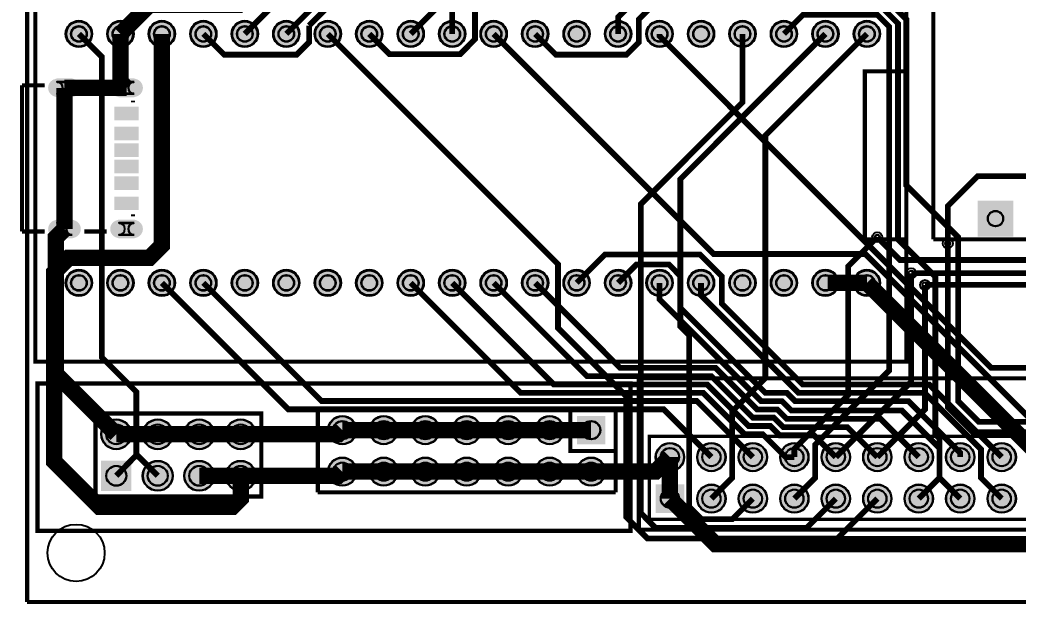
# Model space of a CAD drawing. Header units: millimetres. Extents: x 0 to 103, y -65 to 4.
# Drawn here: x -0.4 to 60.7, y -65.1 to -29.4 of the extents above; entities that cross this region are included whole.
import ezdxf

# ---------------------------------------------------------------- set-up
doc = ezdxf.new("R2010")
doc.units = ezdxf.units.MM
for name, color, linetype, true_color in [('BoardOutLine', 7, 'Continuous', 0xff00ff), ('BottomLayer', 7, 'Continuous', 0x0000ff), ('BottomSolderMaskLayer', 7, 'Continuous', 0xaa00ff), ('Document', 7, 'Continuous', 0xffffff), ('Hole', 7, 'Continuous', 0x222222), ('Multi-Layer', 7, 'Continuous', 0xc0c0c0), ('TopLayer', 7, 'Continuous', 0xff0000), ('TopPasteMaskLayer', 7, 'Continuous', 0x808080), ('TopSilkLayer', 7, 'Continuous', 0xffcc00), ('TopSolderMaskLayer', 7, 'Continuous', 0x800080)]:
    doc.layers.add(name, color=color, linetype=linetype, true_color=true_color)

msp = doc.modelspace()

# ---------------------------------------------------------------- hatches: boundary and pattern name
at = {"layer": 'BottomLayer'}
msp.add_hatch(color=256, dxfattribs=at).paths.add_polyline_path([(7.176, -56.451), (7.012, -56.311), (6.397, -56.311), (6.677, -56.031), (6.677, -56.022), (7.012, -56.311), (7.035, -56.311), (7.176, -56.451)])
at = {"layer": 'BottomSolderMaskLayer'}
for points in [[(2.362, -30.226, 1), (3.988, -30.226, 1)], [(4.902, -30.226, 1), (6.528, -30.226, 1)], [(7.442, -30.226, 1), (9.068, -30.226, 1)], [(9.982, -30.226, 1), (11.608, -30.226, 1)], [(12.522, -30.226, 1), (14.148, -30.226, 1)], [(15.062, -30.226, 1), (16.688, -30.226, 1)], [(17.602, -30.226, 1), (19.228, -30.226, 1)], [(20.142, -30.226, 1), (21.768, -30.226, 1)], [(22.682, -30.226, 1), (24.308, -30.226, 1)], [(25.222, -30.226, 1), (26.848, -30.226, 1)], [(27.762, -30.226, 1), (29.388, -30.226, 1)], [(30.302, -30.226, 1), (31.928, -30.226, 1)], [(32.842, -30.226, 1), (34.468, -30.226, 1)], [(35.382, -30.226, 1), (37.008, -30.226, 1)], [(37.922, -30.226, 1), (39.548, -30.226, 1)], [(40.462, -30.226, 1), (42.088, -30.226, 1)], [(43.002, -30.226, 1), (44.628, -30.226, 1)], [(45.542, -30.226, 1), (47.168, -30.226, 1)], [(48.082, -30.226, 1), (49.708, -30.226, 1)], [(50.622, -30.226, 1), (52.248, -30.226, 1)], [(2.761, -32.952, -0.785398), (2.761, -34.102), (1.819, -34.102, -0.785398), (1.819, -32.952)], [(6.561, -32.952, -0.785398), (6.561, -34.102), (5.619, -34.102, -0.785398), (5.619, -32.952)], [(58.208, -40.428), (60.41, -40.428), (60.41, -42.63), (58.208, -42.63)], [(2.761, -41.592, -0.785398), (2.761, -42.742), (1.819, -42.742, -0.785398), (1.819, -41.592)], [(6.561, -41.592, -0.785398), (6.561, -42.742), (5.619, -42.742, -0.785398), (5.619, -41.592)], [(2.362, -45.466, 1), (3.988, -45.466, 1)], [(4.902, -45.466, 1), (6.528, -45.466, 1)], [(7.442, -45.466, 1), (9.068, -45.466, 1)], [(9.982, -45.466, 1), (11.608, -45.466, 1)], [(12.522, -45.466, 1), (14.148, -45.466, 1)], [(15.062, -45.466, 1), (16.688, -45.466, 1)], [(17.602, -45.466, 1), (19.228, -45.466, 1)], [(20.142, -45.466, 1), (21.768, -45.466, 1)], [(22.682, -45.466, 1), (24.308, -45.466, 1)], [(25.222, -45.466, 1), (26.848, -45.466, 1)], [(27.762, -45.466, 1), (29.388, -45.466, 1)], [(30.302, -45.466, 1), (31.928, -45.466, 1)], [(32.842, -45.466, 1), (34.468, -45.466, 1)], [(35.382, -45.466, 1), (37.008, -45.466, 1)], [(37.922, -45.466, 1), (39.548, -45.466, 1)], [(40.462, -45.466, 1), (42.088, -45.466, 1)], [(43.002, -45.466, 1), (44.628, -45.466, 1)], [(45.542, -45.466, 1), (47.168, -45.466, 1)], [(48.082, -45.466, 1), (49.708, -45.466, 1)], [(50.622, -45.466, 1), (52.248, -45.466, 1)], [(18.429, -54.483, 1), (20.179, -54.483, 1)], [(20.969, -54.483, 1), (22.719, -54.483, 1)], [(23.509, -54.483, 1), (25.259, -54.483, 1)], [(26.049, -54.483, 1), (27.799, -54.483, 1)], [(28.589, -54.483, 1), (30.339, -54.483, 1)], [(31.129, -54.483, 1), (32.879, -54.483, 1)], [(35.419, -55.358), (33.669, -55.358), (33.669, -53.608), (35.419, -53.608)], [(4.536, -54.737, 1), (6.386, -54.737, 1)], [(7.076, -54.737, 1), (8.926, -54.737, 1)], [(9.616, -54.737, 1), (11.466, -54.737, 1)], [(12.156, -54.737, 1), (14.006, -54.737, 1)], [(38.495, -56.134, 1), (40.245, -56.134, 1)], [(41.035, -56.134, 1), (42.785, -56.134, 1)], [(43.575, -56.134, 1), (45.325, -56.134, 1)], [(46.115, -56.134, 1), (47.865, -56.134, 1)], [(48.655, -56.134, 1), (50.405, -56.134, 1)], [(51.195, -56.134, 1), (52.945, -56.134, 1)], [(53.735, -56.134, 1), (55.485, -56.134, 1)], [(56.275, -56.134, 1), (58.025, -56.134, 1)], [(58.815, -56.134, 1), (60.565, -56.134, 1)], [(18.429, -57.023, 1), (20.179, -57.023, 1)], [(20.969, -57.023, 1), (22.719, -57.023, 1)], [(23.509, -57.023, 1), (25.259, -57.023, 1)], [(26.049, -57.023, 1), (27.799, -57.023, 1)], [(28.589, -57.023, 1), (30.339, -57.023, 1)], [(31.129, -57.023, 1), (32.879, -57.023, 1)], [(33.669, -57.023, 1), (35.419, -57.023, 1)], [(4.536, -56.352), (6.386, -56.352), (6.386, -58.202), (4.536, -58.202)], [(7.076, -57.277, 1), (8.926, -57.277, 1)], [(9.616, -57.277, 1), (11.466, -57.277, 1)], [(12.156, -57.277, 1), (14.006, -57.277, 1)], [(38.495, -57.799), (40.245, -57.799), (40.245, -59.549), (38.495, -59.549)], [(41.035, -58.674, 1), (42.785, -58.674, 1)], [(43.575, -58.674, 1), (45.325, -58.674, 1)], [(46.115, -58.674, 1), (47.865, -58.674, 1)], [(48.655, -58.674, 1), (50.405, -58.674, 1)], [(51.195, -58.674, 1), (52.945, -58.674, 1)], [(53.735, -58.674, 1), (55.485, -58.674, 1)], [(56.275, -58.674, 1), (58.025, -58.674, 1)], [(58.815, -58.674, 1), (60.565, -58.674, 1)]]:
    msp.add_hatch(color=256, dxfattribs=at).paths.add_polyline_path(points)
at = {"layer": 'Document'}
msp.add_hatch(color=256, dxfattribs=at).paths.add_polyline_path([(-0.409, -33.347), (1.051, -33.347), (1.091, -33.347), (1.091, -33.347), (1.091, -33.447), (-0.309, -33.447), (-0.309, -42.247), (1.091, -42.247), (1.091, -42.347), (-0.409, -42.347), (-0.409, -33.347)])
at = {"layer": 'Multi-Layer'}
for points in [[(2.413, -30.226, 1), (3.937, -30.226, 1)], [(4.953, -30.226, 1), (6.477, -30.226, 1)], [(7.493, -30.226, 1), (9.017, -30.226, 1)], [(10.033, -30.226, 1), (11.557, -30.226, 1)], [(12.573, -30.226, 1), (14.097, -30.226, 1)], [(15.113, -30.226, 1), (16.637, -30.226, 1)], [(17.653, -30.226, 1), (19.177, -30.226, 1)], [(20.193, -30.226, 1), (21.717, -30.226, 1)], [(22.733, -30.226, 1), (24.257, -30.226, 1)], [(25.273, -30.226, 1), (26.797, -30.226, 1)], [(27.813, -30.226, 1), (29.337, -30.226, 1)], [(30.353, -30.226, 1), (31.877, -30.226, 1)], [(32.893, -30.226, 1), (34.417, -30.226, 1)], [(35.433, -30.226, 1), (36.957, -30.226, 1)], [(37.973, -30.226, 1), (39.497, -30.226, 1)], [(40.513, -30.226, 1), (42.037, -30.226, 1)], [(43.053, -30.226, 1), (44.577, -30.226, 1)], [(45.593, -30.226, 1), (47.117, -30.226, 1)], [(48.133, -30.226, 1), (49.657, -30.226, 1)], [(50.673, -30.226, 1), (52.197, -30.226, 1)], [(2.74, -32.977, -0.785398), (2.74, -34.077), (1.84, -34.077, -0.785398), (1.84, -32.977)], [(6.54, -32.977, -0.785398), (6.54, -34.077), (5.64, -34.077, -0.785398), (5.64, -32.977)], [(58.259, -40.479), (60.359, -40.479), (60.359, -42.579), (58.259, -42.579)], [(2.74, -41.617, -0.785398), (2.74, -42.717), (1.84, -42.717, -0.785398), (1.84, -41.617)], [(6.54, -41.617, -0.785398), (6.54, -42.717), (5.64, -42.717, -0.785398), (5.64, -41.617)], [(2.413, -45.466, 1), (3.937, -45.466, 1)], [(4.953, -45.466, 1), (6.477, -45.466, 1)], [(7.493, -45.466, 1), (9.017, -45.466, 1)], [(10.033, -45.466, 1), (11.557, -45.466, 1)], [(12.573, -45.466, 1), (14.097, -45.466, 1)], [(15.113, -45.466, 1), (16.637, -45.466, 1)], [(17.653, -45.466, 1), (19.177, -45.466, 1)], [(20.193, -45.466, 1), (21.717, -45.466, 1)], [(22.733, -45.466, 1), (24.257, -45.466, 1)], [(25.273, -45.466, 1), (26.797, -45.466, 1)], [(27.813, -45.466, 1), (29.337, -45.466, 1)], [(30.353, -45.466, 1), (31.877, -45.466, 1)], [(32.893, -45.466, 1), (34.417, -45.466, 1)], [(35.433, -45.466, 1), (36.957, -45.466, 1)], [(37.973, -45.466, 1), (39.497, -45.466, 1)], [(40.513, -45.466, 1), (42.037, -45.466, 1)], [(43.053, -45.466, 1), (44.577, -45.466, 1)], [(45.593, -45.466, 1), (47.117, -45.466, 1)], [(48.133, -45.466, 1), (49.657, -45.466, 1)], [(50.673, -45.466, 1), (52.197, -45.466, 1)], [(18.454, -54.483, 1), (20.154, -54.483, 1)], [(20.994, -54.483, 1), (22.694, -54.483, 1)], [(23.534, -54.483, 1), (25.234, -54.483, 1)], [(26.074, -54.483, 1), (27.774, -54.483, 1)], [(28.614, -54.483, 1), (30.314, -54.483, 1)], [(31.154, -54.483, 1), (32.854, -54.483, 1)], [(35.394, -55.333), (33.694, -55.333), (33.694, -53.633), (35.394, -53.633)], [(4.561, -54.737, 1), (6.361, -54.737, 1)], [(7.101, -54.737, 1), (8.901, -54.737, 1)], [(9.641, -54.737, 1), (11.441, -54.737, 1)], [(12.181, -54.737, 1), (13.981, -54.737, 1)], [(38.52, -56.134, 1), (40.22, -56.134, 1)], [(41.06, -56.134, 1), (42.76, -56.134, 1)], [(43.6, -56.134, 1), (45.3, -56.134, 1)], [(46.14, -56.134, 1), (47.84, -56.134, 1)], [(48.68, -56.134, 1), (50.38, -56.134, 1)], [(51.22, -56.134, 1), (52.92, -56.134, 1)], [(53.76, -56.134, 1), (55.46, -56.134, 1)], [(56.3, -56.134, 1), (58, -56.134, 1)], [(58.84, -56.134, 1), (60.54, -56.134, 1)], [(18.454, -57.023, 1), (20.154, -57.023, 1)], [(20.994, -57.023, 1), (22.694, -57.023, 1)], [(23.534, -57.023, 1), (25.234, -57.023, 1)], [(26.074, -57.023, 1), (27.774, -57.023, 1)], [(28.614, -57.023, 1), (30.314, -57.023, 1)], [(31.154, -57.023, 1), (32.854, -57.023, 1)], [(33.694, -57.023, 1), (35.394, -57.023, 1)], [(4.561, -56.377), (6.361, -56.377), (6.361, -58.177), (4.561, -58.177)], [(7.101, -57.277, 1), (8.901, -57.277, 1)], [(9.641, -57.277, 1), (11.441, -57.277, 1)], [(12.181, -57.277, 1), (13.981, -57.277, 1)], [(38.52, -57.824), (40.22, -57.824), (40.22, -59.524), (38.52, -59.524)], [(41.06, -58.674, 1), (42.76, -58.674, 1)], [(43.6, -58.674, 1), (45.3, -58.674, 1)], [(46.14, -58.674, 1), (47.84, -58.674, 1)], [(48.68, -58.674, 1), (50.38, -58.674, 1)], [(51.22, -58.674, 1), (52.92, -58.674, 1)], [(53.76, -58.674, 1), (55.46, -58.674, 1)], [(56.3, -58.674, 1), (58, -58.674, 1)], [(58.84, -58.674, 1), (60.54, -58.674, 1)]]:
    msp.add_hatch(color=256, dxfattribs=at).paths.add_polyline_path(points)
at = {"layer": 'TopLayer'}
for points in [[(6.79, -34.697), (6.79, -35.497), (5.39, -35.497), (5.39, -34.697)], [(6.792, -35.927), (6.792, -36.727), (5.392, -36.727), (5.392, -35.927)], [(6.788, -36.947), (6.788, -37.747), (5.388, -37.747), (5.388, -36.947)], [(6.788, -37.947), (6.788, -38.747), (5.388, -38.747), (5.388, -37.947)], [(6.789, -38.967), (6.789, -39.767), (5.389, -39.767), (5.389, -38.967)], [(6.79, -40.197), (6.79, -40.997), (5.39, -40.997), (5.39, -40.197)]]:
    msp.add_hatch(color=256, dxfattribs=at).paths.add_polyline_path(points)
at = {"layer": 'TopPasteMaskLayer'}
for points in [[(2.74, -32.977), (2.774, -32.978), (2.808, -32.981), (2.841, -32.986), (2.874, -32.994), (2.907, -33.003), (2.939, -33.014), (2.97, -33.027), (3, -33.042), (3.03, -33.059), (3.058, -33.078), (3.085, -33.098), (3.111, -33.121), (3.135, -33.144), (3.158, -33.169), (3.179, -33.196), (3.199, -33.223), (3.216, -33.252), (3.232, -33.282), (3.247, -33.313), (3.259, -33.344), (3.269, -33.376), (3.277, -33.409), (3.284, -33.443), (3.288, -33.476), (3.29, -33.51), (3.29, -33.544), (3.288, -33.578), (3.284, -33.611), (3.277, -33.645), (3.269, -33.678), (3.259, -33.71), (3.247, -33.741), (3.232, -33.772), (3.216, -33.802), (3.199, -33.831), (3.179, -33.858), (3.158, -33.885), (3.135, -33.91), (3.111, -33.933), (3.085, -33.955), (3.058, -33.976), (3.03, -33.995), (3, -34.012), (2.97, -34.027), (2.939, -34.04), (2.907, -34.051), (2.874, -34.06), (2.841, -34.068), (2.808, -34.073), (2.774, -34.076), (2.74, -34.077), (1.84, -34.077), (1.806, -34.076), (1.772, -34.073), (1.739, -34.068), (1.706, -34.06), (1.673, -34.051), (1.641, -34.04), (1.61, -34.027), (1.58, -34.012), (1.551, -33.995), (1.522, -33.976), (1.495, -33.955), (1.47, -33.933), (1.445, -33.91), (1.422, -33.885), (1.401, -33.858), (1.382, -33.831), (1.364, -33.802), (1.348, -33.772), (1.334, -33.741), (1.321, -33.71), (1.311, -33.678), (1.303, -33.645), (1.297, -33.611), (1.292, -33.578), (1.29, -33.544), (1.29, -33.51), (1.292, -33.476), (1.297, -33.443), (1.303, -33.409), (1.311, -33.376), (1.321, -33.344), (1.334, -33.313), (1.348, -33.282), (1.364, -33.252), (1.382, -33.223), (1.401, -33.196), (1.422, -33.169), (1.445, -33.144), (1.47, -33.121), (1.495, -33.098), (1.522, -33.078), (1.551, -33.059), (1.58, -33.042), (1.61, -33.027), (1.641, -33.014), (1.673, -33.003), (1.706, -32.994), (1.739, -32.986), (1.772, -32.981), (1.806, -32.978), (1.84, -32.977)], [(6.54, -32.977), (6.574, -32.978), (6.608, -32.981), (6.641, -32.986), (6.674, -32.994), (6.707, -33.003), (6.739, -33.014), (6.77, -33.027), (6.8, -33.042), (6.83, -33.059), (6.858, -33.078), (6.885, -33.098), (6.911, -33.121), (6.935, -33.144), (6.958, -33.169), (6.979, -33.196), (6.999, -33.223), (7.016, -33.252), (7.033, -33.282), (7.047, -33.313), (7.059, -33.344), (7.069, -33.376), (7.077, -33.409), (7.084, -33.443), (7.088, -33.476), (7.09, -33.51), (7.09, -33.544), (7.088, -33.578), (7.084, -33.611), (7.077, -33.645), (7.069, -33.678), (7.059, -33.71), (7.047, -33.741), (7.033, -33.772), (7.016, -33.802), (6.999, -33.831), (6.979, -33.858), (6.958, -33.885), (6.935, -33.91), (6.911, -33.933), (6.885, -33.955), (6.858, -33.976), (6.83, -33.995), (6.8, -34.012), (6.77, -34.027), (6.739, -34.04), (6.707, -34.051), (6.674, -34.06), (6.641, -34.068), (6.608, -34.073), (6.574, -34.076), (6.54, -34.077), (5.64, -34.077), (5.606, -34.076), (5.573, -34.073), (5.539, -34.068), (5.506, -34.06), (5.473, -34.051), (5.441, -34.04), (5.41, -34.027), (5.38, -34.012), (5.351, -33.995), (5.322, -33.976), (5.295, -33.955), (5.27, -33.933), (5.245, -33.91), (5.222, -33.885), (5.201, -33.858), (5.182, -33.831), (5.164, -33.802), (5.148, -33.772), (5.134, -33.741), (5.121, -33.71), (5.111, -33.678), (5.103, -33.645), (5.097, -33.611), (5.092, -33.578), (5.09, -33.544), (5.09, -33.51), (5.092, -33.476), (5.097, -33.443), (5.103, -33.409), (5.111, -33.376), (5.121, -33.344), (5.134, -33.313), (5.148, -33.282), (5.164, -33.252), (5.182, -33.223), (5.201, -33.196), (5.222, -33.169), (5.245, -33.144), (5.27, -33.121), (5.295, -33.098), (5.322, -33.078), (5.351, -33.059), (5.38, -33.042), (5.41, -33.027), (5.441, -33.014), (5.473, -33.003), (5.506, -32.994), (5.539, -32.986), (5.573, -32.981), (5.606, -32.978), (5.64, -32.977)], [(6.79, -34.697), (6.79, -35.497), (5.39, -35.497), (5.39, -34.697)], [(6.792, -35.927), (6.792, -36.727), (5.392, -36.727), (5.392, -35.927)], [(6.788, -36.947), (6.788, -37.747), (5.388, -37.747), (5.388, -36.947)], [(6.788, -37.947), (6.788, -38.747), (5.388, -38.747), (5.388, -37.947)], [(6.789, -38.967), (6.789, -39.767), (5.389, -39.767), (5.389, -38.967)], [(6.79, -40.197), (6.79, -40.997), (5.39, -40.997), (5.39, -40.197)], [(2.74, -41.617), (2.774, -41.618), (2.808, -41.621), (2.841, -41.626), (2.874, -41.634), (2.907, -41.643), (2.939, -41.654), (2.97, -41.667), (3, -41.682), (3.03, -41.699), (3.058, -41.718), (3.085, -41.739), (3.111, -41.761), (3.135, -41.784), (3.158, -41.809), (3.179, -41.836), (3.199, -41.863), (3.216, -41.892), (3.232, -41.922), (3.247, -41.953), (3.259, -41.984), (3.269, -42.017), (3.277, -42.049), (3.284, -42.083), (3.288, -42.116), (3.29, -42.15), (3.29, -42.184), (3.288, -42.218), (3.284, -42.251), (3.277, -42.285), (3.269, -42.318), (3.259, -42.35), (3.247, -42.381), (3.232, -42.412), (3.216, -42.442), (3.199, -42.471), (3.179, -42.499), (3.158, -42.525), (3.135, -42.55), (3.111, -42.574), (3.085, -42.596), (3.058, -42.616), (3.03, -42.635), (3, -42.652), (2.97, -42.667), (2.939, -42.68), (2.907, -42.691), (2.874, -42.7), (2.841, -42.708), (2.808, -42.713), (2.774, -42.716), (2.74, -42.717), (1.84, -42.717), (1.806, -42.716), (1.772, -42.713), (1.739, -42.708), (1.706, -42.7), (1.673, -42.691), (1.641, -42.68), (1.61, -42.667), (1.58, -42.652), (1.551, -42.635), (1.522, -42.616), (1.495, -42.596), (1.47, -42.574), (1.445, -42.55), (1.422, -42.525), (1.401, -42.499), (1.382, -42.471), (1.364, -42.442), (1.348, -42.412), (1.334, -42.381), (1.321, -42.35), (1.311, -42.318), (1.303, -42.285), (1.297, -42.251), (1.292, -42.218), (1.29, -42.184), (1.29, -42.15), (1.292, -42.116), (1.297, -42.083), (1.303, -42.049), (1.311, -42.017), (1.321, -41.984), (1.334, -41.953), (1.348, -41.922), (1.364, -41.892), (1.382, -41.863), (1.401, -41.836), (1.422, -41.809), (1.445, -41.784), (1.47, -41.761), (1.495, -41.739), (1.522, -41.718), (1.551, -41.699), (1.58, -41.682), (1.61, -41.667), (1.641, -41.654), (1.673, -41.643), (1.706, -41.634), (1.739, -41.626), (1.772, -41.621), (1.806, -41.618), (1.84, -41.617)], [(6.54, -41.617), (6.574, -41.618), (6.608, -41.621), (6.641, -41.626), (6.674, -41.634), (6.707, -41.643), (6.739, -41.654), (6.77, -41.667), (6.8, -41.682), (6.83, -41.699), (6.858, -41.718), (6.885, -41.739), (6.911, -41.761), (6.935, -41.784), (6.958, -41.809), (6.979, -41.836), (6.999, -41.863), (7.016, -41.892), (7.033, -41.922), (7.047, -41.953), (7.059, -41.984), (7.069, -42.017), (7.077, -42.049), (7.084, -42.083), (7.088, -42.116), (7.09, -42.15), (7.09, -42.184), (7.088, -42.218), (7.084, -42.251), (7.077, -42.285), (7.069, -42.318), (7.059, -42.35), (7.047, -42.381), (7.033, -42.412), (7.016, -42.442), (6.999, -42.471), (6.979, -42.499), (6.958, -42.525), (6.935, -42.55), (6.911, -42.574), (6.885, -42.596), (6.858, -42.616), (6.83, -42.635), (6.8, -42.652), (6.77, -42.667), (6.739, -42.68), (6.707, -42.691), (6.674, -42.7), (6.641, -42.708), (6.608, -42.713), (6.574, -42.716), (6.54, -42.717), (5.64, -42.717), (5.606, -42.716), (5.573, -42.713), (5.539, -42.708), (5.506, -42.7), (5.473, -42.691), (5.441, -42.68), (5.41, -42.667), (5.38, -42.652), (5.351, -42.635), (5.322, -42.616), (5.295, -42.596), (5.27, -42.574), (5.245, -42.55), (5.222, -42.525), (5.201, -42.499), (5.182, -42.471), (5.164, -42.442), (5.148, -42.412), (5.134, -42.381), (5.121, -42.35), (5.111, -42.318), (5.103, -42.285), (5.097, -42.251), (5.092, -42.218), (5.09, -42.184), (5.09, -42.15), (5.092, -42.116), (5.097, -42.083), (5.103, -42.049), (5.111, -42.017), (5.121, -41.984), (5.134, -41.953), (5.148, -41.922), (5.164, -41.892), (5.182, -41.863), (5.201, -41.836), (5.222, -41.809), (5.245, -41.784), (5.27, -41.761), (5.295, -41.739), (5.322, -41.718), (5.351, -41.699), (5.38, -41.682), (5.41, -41.667), (5.441, -41.654), (5.473, -41.643), (5.506, -41.634), (5.539, -41.626), (5.573, -41.621), (5.606, -41.618), (5.64, -41.617)]]:
    msp.add_hatch(color=256, dxfattribs=at).paths.add_polyline_path(points)
at = {"layer": 'TopSolderMaskLayer'}
for points in [[(2.362, -30.226, 1), (3.988, -30.226, 1)], [(4.902, -30.226, 1), (6.528, -30.226, 1)], [(7.442, -30.226, 1), (9.068, -30.226, 1)], [(9.982, -30.226, 1), (11.608, -30.226, 1)], [(12.522, -30.226, 1), (14.148, -30.226, 1)], [(15.062, -30.226, 1), (16.688, -30.226, 1)], [(17.602, -30.226, 1), (19.228, -30.226, 1)], [(20.142, -30.226, 1), (21.768, -30.226, 1)], [(22.682, -30.226, 1), (24.308, -30.226, 1)], [(25.222, -30.226, 1), (26.848, -30.226, 1)], [(27.762, -30.226, 1), (29.388, -30.226, 1)], [(30.302, -30.226, 1), (31.928, -30.226, 1)], [(32.842, -30.226, 1), (34.468, -30.226, 1)], [(35.382, -30.226, 1), (37.008, -30.226, 1)], [(37.922, -30.226, 1), (39.548, -30.226, 1)], [(40.462, -30.226, 1), (42.088, -30.226, 1)], [(43.002, -30.226, 1), (44.628, -30.226, 1)], [(45.542, -30.226, 1), (47.168, -30.226, 1)], [(48.082, -30.226, 1), (49.708, -30.226, 1)], [(50.622, -30.226, 1), (52.248, -30.226, 1)], [(2.761, -32.952, -0.785398), (2.761, -34.102), (1.819, -34.102, -0.785398), (1.819, -32.952)], [(6.561, -32.952, -0.785398), (6.561, -34.102), (5.619, -34.102, -0.785398), (5.619, -32.952)], [(6.835, -34.682), (6.835, -35.511), (5.346, -35.511), (5.346, -34.682)], [(6.836, -35.913), (6.836, -36.742), (5.347, -36.742), (5.347, -35.913)], [(6.832, -36.932), (6.832, -37.761), (5.343, -37.761), (5.343, -36.932)], [(6.832, -37.932), (6.832, -38.761), (5.343, -38.761), (5.343, -37.932)], [(6.834, -38.952), (6.834, -39.781), (5.345, -39.781), (5.345, -38.952)], [(6.835, -40.183), (6.835, -41.012), (5.346, -41.012), (5.346, -40.183)], [(58.208, -40.428), (60.41, -40.428), (60.41, -42.63), (58.208, -42.63)], [(2.761, -41.592, -0.785398), (2.761, -42.742), (1.819, -42.742, -0.785398), (1.819, -41.592)], [(6.561, -41.592, -0.785398), (6.561, -42.742), (5.619, -42.742, -0.785398), (5.619, -41.592)], [(2.362, -45.466, 1), (3.988, -45.466, 1)], [(4.902, -45.466, 1), (6.528, -45.466, 1)], [(7.442, -45.466, 1), (9.068, -45.466, 1)], [(9.982, -45.466, 1), (11.608, -45.466, 1)], [(12.522, -45.466, 1), (14.148, -45.466, 1)], [(15.062, -45.466, 1), (16.688, -45.466, 1)], [(17.602, -45.466, 1), (19.228, -45.466, 1)], [(20.142, -45.466, 1), (21.768, -45.466, 1)], [(22.682, -45.466, 1), (24.308, -45.466, 1)], [(25.222, -45.466, 1), (26.848, -45.466, 1)], [(27.762, -45.466, 1), (29.388, -45.466, 1)], [(30.302, -45.466, 1), (31.928, -45.466, 1)], [(32.842, -45.466, 1), (34.468, -45.466, 1)], [(35.382, -45.466, 1), (37.008, -45.466, 1)], [(37.922, -45.466, 1), (39.548, -45.466, 1)], [(40.462, -45.466, 1), (42.088, -45.466, 1)], [(43.002, -45.466, 1), (44.628, -45.466, 1)], [(45.542, -45.466, 1), (47.168, -45.466, 1)], [(48.082, -45.466, 1), (49.708, -45.466, 1)], [(50.622, -45.466, 1), (52.248, -45.466, 1)], [(18.429, -54.483, 1), (20.179, -54.483, 1)], [(20.969, -54.483, 1), (22.719, -54.483, 1)], [(23.509, -54.483, 1), (25.259, -54.483, 1)], [(26.049, -54.483, 1), (27.799, -54.483, 1)], [(28.589, -54.483, 1), (30.339, -54.483, 1)], [(31.129, -54.483, 1), (32.879, -54.483, 1)], [(35.419, -55.358), (33.669, -55.358), (33.669, -53.608), (35.419, -53.608)], [(4.536, -54.737, 1), (6.386, -54.737, 1)], [(7.076, -54.737, 1), (8.926, -54.737, 1)], [(9.616, -54.737, 1), (11.466, -54.737, 1)], [(12.156, -54.737, 1), (14.006, -54.737, 1)], [(38.495, -56.134, 1), (40.245, -56.134, 1)], [(41.035, -56.134, 1), (42.785, -56.134, 1)], [(43.575, -56.134, 1), (45.325, -56.134, 1)], [(46.115, -56.134, 1), (47.865, -56.134, 1)], [(48.655, -56.134, 1), (50.405, -56.134, 1)], [(51.195, -56.134, 1), (52.945, -56.134, 1)], [(53.735, -56.134, 1), (55.485, -56.134, 1)], [(56.275, -56.134, 1), (58.025, -56.134, 1)], [(58.815, -56.134, 1), (60.565, -56.134, 1)], [(18.429, -57.023, 1), (20.179, -57.023, 1)], [(20.969, -57.023, 1), (22.719, -57.023, 1)], [(23.509, -57.023, 1), (25.259, -57.023, 1)], [(26.049, -57.023, 1), (27.799, -57.023, 1)], [(28.589, -57.023, 1), (30.339, -57.023, 1)], [(31.129, -57.023, 1), (32.879, -57.023, 1)], [(33.669, -57.023, 1), (35.419, -57.023, 1)], [(4.536, -56.352), (6.386, -56.352), (6.386, -58.202), (4.536, -58.202)], [(7.076, -57.277, 1), (8.926, -57.277, 1)], [(9.616, -57.277, 1), (11.466, -57.277, 1)], [(12.156, -57.277, 1), (14.006, -57.277, 1)], [(38.495, -57.799), (40.245, -57.799), (40.245, -59.549), (38.495, -59.549)], [(41.035, -58.674, 1), (42.785, -58.674, 1)], [(43.575, -58.674, 1), (45.325, -58.674, 1)], [(46.115, -58.674, 1), (47.865, -58.674, 1)], [(48.655, -58.674, 1), (50.405, -58.674, 1)], [(51.195, -58.674, 1), (52.945, -58.674, 1)], [(53.735, -58.674, 1), (55.485, -58.674, 1)], [(56.275, -58.674, 1), (58.025, -58.674, 1)], [(58.815, -58.674, 1), (60.565, -58.674, 1)]]:
    msp.add_hatch(color=256, dxfattribs=at).paths.add_polyline_path(points)

# ---------------------------------------------------------------- linework, layer by layer
at = {"layer": 'BoardOutLine', "const_width": 0.254}
for points in [[(0, -65), (0, 0)], [(100, 0), (100, -65), (0, -65)]]:
    msp.add_lwpolyline(points, dxfattribs=at)
at = {"layer": 'BottomLayer'}
for points, const_width in [([(23.495, -30.226), (25.479, -28.242), (25.479, -25.362), (29.337, -21.463), (29.337, -16.764), (34.798, -11.303), (35.179, -11.303)], 0.354), ([(20.955, -30.226), (22.195, -31.466), (26.518, -31.466), (27.432, -30.551), (27.432, -24.849), (30.353, -21.928), (30.353, -18.796), (31.496, -17.653), (35.687, -17.653), (36.449, -16.891), (36.449, -15.113), (35.179, -13.843)], 0.354), ([(26.035, -30.226), (26.035, -25.527), (29.845, -21.717), (29.845, -18.542), (32.004, -16.383), (35.179, -16.383)], 0.354), ([(70.612, -53.213), (69.251, -54.574), (63.464, -54.574), (62.865, -53.975), (58.293, -53.975), (57.023, -52.705), (57.023, -42.672), (53.848, -39.497), (53.848, -29.337), (52.461, -27.95), (37.455, -27.95), (36.195, -29.21), (36.195, -30.226)], 0.354), ([(54.61, -58.674), (55.88, -57.404), (55.88, -54.991), (55.626, -54.737), (55.626, -45.085), (53.34, -42.799), (53.34, -29.591), (52.253, -28.504), (38.298, -28.504), (37.465, -29.337), (37.465, -30.744), (36.713, -31.496), (32.385, -31.496), (31.115, -30.226)], 0.354), ([(46.99, -58.674), (48.26, -57.404), (48.26, -55.372), (52.794, -50.838), (52.794, -29.779), (52.065, -29.05), (47.531, -29.05), (46.355, -30.226)], 0.354), ([(5.715, -30.226), (5.715, -33.152), (6.09, -33.527)], 1), ([(3.175, -30.226), (4.572, -31.623), (4.572, -50.016), (6.692, -52.136), (6.692, -56.007)], 0.354), ([(18.415, -30.226), (32.512, -44.323), (32.512, -48.227), (36.703, -52.418), (36.703, -59.817), (37.996, -61.11), (49.632, -61.11), (52.07, -58.674)], 0.354), ([(43.815, -30.226), (43.815, -34.417), (37.592, -40.64), (37.592, -59.563), (38.504, -60.475), (47.729, -60.475), (49.53, -58.674)], 0.354), ([(48.895, -30.226), (40.005, -39.116), (40.005, -48.133), (40.551, -48.679), (40.551, -59.174), (41.308, -59.929), (43.195, -59.929), (44.45, -58.674)], 0.354), ([(51.435, -30.226), (45.212, -36.449), (45.212, -51.3), (43.18, -53.332), (43.18, -57.404), (41.91, -58.674)], 0.354), ([(2.29, -42.167), (2.29, -33.527)], 1), ([(5.461, -54.737), (1.759, -51.035), (1.759, -42.698), (2.29, -42.167)], 1), ([(46.99, -56.134), (46.99, -55.626), (50.292, -52.324), (50.292, -44.45), (52.07, -42.672)], 0.354), ([(66.294, -58.42), (64.008, -58.42), (63.5, -57.912), (63.5, -55.372), (62.738, -54.61), (57.912, -54.61), (56.388, -53.086), (56.388, -43.053)], 0.354), ([(54.149, -44.874), (54.149, -51.515), (49.53, -56.134)], 0.354), ([(52.07, -56.134), (54.991, -53.213), (54.991, -45.593)], 0.354), ([(6.692, -56.007), (6.677, -56.022), (5.461, -57.277)], 0.354), ([(8.001, -57.277), (6.731, -56.007), (6.692, -56.007)], 0.354), ([(39.37, -58.674), (39.37, -56.134)], 1)]:
    msp.add_lwpolyline(points, dxfattribs=dict(at, const_width=const_width))
at = {"layer": 'BottomSolderMaskLayer'}
for points in [[(2.761, -33.161), (1.819, -33.161)], [(6.561, -33.161), (5.619, -33.161)], [(2.761, -33.893), (1.819, -33.893)], [(6.561, -33.893), (5.619, -33.893)], [(2.761, -41.801), (1.819, -41.801)], [(6.561, -41.801), (5.619, -41.801)], [(2.761, -42.533), (1.819, -42.533)], [(6.561, -42.533), (5.619, -42.533)]]:
    msp.add_lwpolyline(points, close=True, dxfattribs=at)
for centre, radius in [((3.175, -30.226), 0.813), ((3.175, -30.226), 0.488), ((5.715, -30.226), 0.813), ((5.715, -30.226), 0.488), ((8.255, -30.226), 0.813), ((8.255, -30.226), 0.488), ((10.795, -30.226), 0.813), ((10.795, -30.226), 0.488), ((13.335, -30.226), 0.813), ((13.335, -30.226), 0.488), ((15.875, -30.226), 0.813), ((15.875, -30.226), 0.488), ((18.415, -30.226), 0.813), ((18.415, -30.226), 0.488), ((20.955, -30.226), 0.813), ((20.955, -30.226), 0.488), ((23.495, -30.226), 0.813), ((23.495, -30.226), 0.488), ((26.035, -30.226), 0.813), ((26.035, -30.226), 0.488), ((28.575, -30.226), 0.813), ((28.575, -30.226), 0.488), ((31.115, -30.226), 0.813), ((31.115, -30.226), 0.488), ((33.655, -30.226), 0.813), ((33.655, -30.226), 0.488), ((36.195, -30.226), 0.813), ((36.195, -30.226), 0.488), ((38.735, -30.226), 0.813), ((38.735, -30.226), 0.488), ((41.275, -30.226), 0.813), ((41.275, -30.226), 0.488), ((43.815, -30.226), 0.813), ((43.815, -30.226), 0.488), ((46.355, -30.226), 0.813), ((46.355, -30.226), 0.488), ((48.895, -30.226), 0.813), ((48.895, -30.226), 0.488), ((51.435, -30.226), 0.813), ((51.435, -30.226), 0.488), ((59.309, -41.529), 0.479), ((3.175, -45.466), 0.813), ((3.175, -45.466), 0.488), ((5.715, -45.466), 0.813), ((5.715, -45.466), 0.488), ((8.255, -45.466), 0.813), ((8.255, -45.466), 0.488), ((10.795, -45.466), 0.813), ((10.795, -45.466), 0.488), ((13.335, -45.466), 0.813), ((13.335, -45.466), 0.488), ((15.875, -45.466), 0.813), ((15.875, -45.466), 0.488), ((18.415, -45.466), 0.813), ((18.415, -45.466), 0.488), ((20.955, -45.466), 0.813), ((20.955, -45.466), 0.488), ((23.495, -45.466), 0.813), ((23.495, -45.466), 0.488), ((26.035, -45.466), 0.813), ((26.035, -45.466), 0.488), ((28.575, -45.466), 0.813), ((28.575, -45.466), 0.488), ((31.115, -45.466), 0.813), ((31.115, -45.466), 0.488), ((33.655, -45.466), 0.813), ((33.655, -45.466), 0.488), ((36.195, -45.466), 0.813), ((36.195, -45.466), 0.488), ((38.735, -45.466), 0.813), ((38.735, -45.466), 0.488), ((41.275, -45.466), 0.813), ((41.275, -45.466), 0.488), ((43.815, -45.466), 0.813), ((43.815, -45.466), 0.488), ((46.355, -45.466), 0.813), ((46.355, -45.466), 0.488), ((48.895, -45.466), 0.813), ((48.895, -45.466), 0.488), ((51.435, -45.466), 0.813), ((51.435, -45.466), 0.488), ((19.304, -54.483), 0.875), ((21.844, -54.483), 0.875), ((24.384, -54.483), 0.875), ((26.924, -54.483), 0.875), ((29.464, -54.483), 0.875), ((32.004, -54.483), 0.875), ((5.461, -54.737), 0.925), ((5.461, -54.737), 0.617), ((8.001, -54.737), 0.925), ((8.001, -54.737), 0.617), ((10.541, -54.737), 0.925), ((10.541, -54.737), 0.617), ((13.081, -54.737), 0.925), ((13.081, -54.737), 0.617), ((19.304, -54.483), 0.566), ((21.844, -54.483), 0.566), ((24.384, -54.483), 0.566), ((26.924, -54.483), 0.566), ((29.464, -54.483), 0.566), ((32.004, -54.483), 0.566), ((34.544, -54.483), 0.566), ((39.37, -56.134), 0.875), ((39.37, -56.134), 0.566), ((41.91, -56.134), 0.875), ((41.91, -56.134), 0.566), ((44.45, -56.134), 0.875), ((44.45, -56.134), 0.566), ((46.99, -56.134), 0.875), ((46.99, -56.134), 0.566), ((49.53, -56.134), 0.875), ((49.53, -56.134), 0.566), ((52.07, -56.134), 0.875), ((52.07, -56.134), 0.566), ((54.61, -56.134), 0.875), ((54.61, -56.134), 0.566), ((57.15, -56.134), 0.875), ((57.15, -56.134), 0.566), ((59.69, -56.134), 0.875), ((59.69, -56.134), 0.566), ((19.304, -57.023), 0.875), ((21.844, -57.023), 0.875), ((24.384, -57.023), 0.875), ((26.924, -57.023), 0.875), ((29.464, -57.023), 0.875), ((32.004, -57.023), 0.875), ((34.544, -57.023), 0.875), ((5.461, -57.277), 0.617), ((8.001, -57.277), 0.925), ((8.001, -57.277), 0.617), ((10.541, -57.277), 0.925), ((10.541, -57.277), 0.617), ((13.081, -57.277), 0.925), ((13.081, -57.277), 0.617), ((19.304, -57.023), 0.566), ((21.844, -57.023), 0.566), ((24.384, -57.023), 0.566), ((26.924, -57.023), 0.566), ((29.464, -57.023), 0.566), ((32.004, -57.023), 0.566), ((34.544, -57.023), 0.566), ((41.91, -58.674), 0.875), ((44.45, -58.674), 0.875), ((46.99, -58.674), 0.875), ((49.53, -58.674), 0.875), ((52.07, -58.674), 0.875), ((54.61, -58.674), 0.875), ((57.15, -58.674), 0.875), ((59.69, -58.674), 0.875), ((39.37, -58.674), 0.566), ((41.91, -58.674), 0.566), ((44.45, -58.674), 0.566), ((46.99, -58.674), 0.566), ((49.53, -58.674), 0.566), ((52.07, -58.674), 0.566), ((54.61, -58.674), 0.566), ((57.15, -58.674), 0.566), ((59.69, -58.674), 0.566)]:
    msp.add_circle(centre, radius, dxfattribs=at)
for centre, start, end in [((1.819, -33.527), 270, 450), ((2.761, -33.527), 450, 270), ((5.619, -33.527), 270, 450), ((6.561, -33.527), 450, 270), ((1.819, -42.167), 270, 450), ((2.761, -42.167), 450, 270), ((5.619, -42.167), 270, 450), ((6.561, -42.167), 450, 270)]:
    msp.add_arc(centre, 0.366, start, end, dxfattribs=at)
at = {"layer": 'Hole'}
for centre in [(52.07, -42.672), (56.388, -43.053), (54.149, -44.874), (54.991, -45.593)]:
    msp.add_circle(centre, 0.153, dxfattribs=at)
at = {"layer": 'Multi-Layer'}
for points in [[(2.74, -33.177), (1.84, -33.177)], [(6.54, -33.177), (5.64, -33.177)], [(2.74, -33.877), (1.84, -33.877)], [(6.54, -33.877), (5.64, -33.877)], [(2.74, -41.817), (1.84, -41.817)], [(6.54, -41.817), (5.64, -41.817)], [(2.74, -42.517), (1.84, -42.517)], [(6.54, -42.517), (5.64, -42.517)]]:
    msp.add_lwpolyline(points, close=True, dxfattribs=at)
for centre, radius in [((3.175, -30.226), 0.762), ((3.175, -30.226), 0.457), ((5.715, -30.226), 0.762), ((5.715, -30.226), 0.457), ((8.255, -30.226), 0.762), ((8.255, -30.226), 0.457), ((10.795, -30.226), 0.762), ((10.795, -30.226), 0.457), ((13.335, -30.226), 0.762), ((13.335, -30.226), 0.457), ((15.875, -30.226), 0.762), ((15.875, -30.226), 0.457), ((18.415, -30.226), 0.762), ((18.415, -30.226), 0.457), ((20.955, -30.226), 0.762), ((20.955, -30.226), 0.457), ((23.495, -30.226), 0.762), ((23.495, -30.226), 0.457), ((26.035, -30.226), 0.762), ((26.035, -30.226), 0.457), ((28.575, -30.226), 0.762), ((28.575, -30.226), 0.457), ((31.115, -30.226), 0.762), ((31.115, -30.226), 0.457), ((33.655, -30.226), 0.762), ((33.655, -30.226), 0.457), ((36.195, -30.226), 0.762), ((36.195, -30.226), 0.457), ((38.735, -30.226), 0.762), ((38.735, -30.226), 0.457), ((41.275, -30.226), 0.762), ((41.275, -30.226), 0.457), ((43.815, -30.226), 0.762), ((43.815, -30.226), 0.457), ((46.355, -30.226), 0.762), ((46.355, -30.226), 0.457), ((48.895, -30.226), 0.762), ((48.895, -30.226), 0.457), ((51.435, -30.226), 0.762), ((51.435, -30.226), 0.457), ((59.309, -41.529), 0.457), ((52.07, -42.672), 0.305), ((56.388, -43.053), 0.305), ((54.149, -44.874), 0.305), ((3.175, -45.466), 0.762), ((3.175, -45.466), 0.457), ((5.715, -45.466), 0.762), ((5.715, -45.466), 0.457), ((8.255, -45.466), 0.762), ((8.255, -45.466), 0.457), ((10.795, -45.466), 0.762), ((10.795, -45.466), 0.457), ((13.335, -45.466), 0.762), ((13.335, -45.466), 0.457), ((15.875, -45.466), 0.762), ((15.875, -45.466), 0.457), ((18.415, -45.466), 0.762), ((18.415, -45.466), 0.457), ((20.955, -45.466), 0.762), ((20.955, -45.466), 0.457), ((23.495, -45.466), 0.762), ((23.495, -45.466), 0.457), ((26.035, -45.466), 0.762), ((26.035, -45.466), 0.457), ((28.575, -45.466), 0.762), ((28.575, -45.466), 0.457), ((31.115, -45.466), 0.762), ((31.115, -45.466), 0.457), ((33.655, -45.466), 0.762), ((33.655, -45.466), 0.457), ((36.195, -45.466), 0.762), ((36.195, -45.466), 0.457), ((38.735, -45.466), 0.762), ((38.735, -45.466), 0.457), ((41.275, -45.466), 0.762), ((41.275, -45.466), 0.457), ((43.815, -45.466), 0.762), ((43.815, -45.466), 0.457), ((46.355, -45.466), 0.762), ((46.355, -45.466), 0.457), ((48.895, -45.466), 0.762), ((48.895, -45.466), 0.457), ((51.435, -45.466), 0.762), ((51.435, -45.466), 0.457), ((54.991, -45.593), 0.305), ((19.304, -54.483), 0.85), ((21.844, -54.483), 0.85), ((24.384, -54.483), 0.85), ((26.924, -54.483), 0.85), ((29.464, -54.483), 0.85), ((32.004, -54.483), 0.85), ((5.461, -54.737), 0.9), ((5.461, -54.737), 0.6), ((8.001, -54.737), 0.9), ((8.001, -54.737), 0.6), ((10.541, -54.737), 0.9), ((10.541, -54.737), 0.6), ((13.081, -54.737), 0.9), ((13.081, -54.737), 0.6), ((19.304, -54.483), 0.55), ((21.844, -54.483), 0.55), ((24.384, -54.483), 0.55), ((26.924, -54.483), 0.55), ((29.464, -54.483), 0.55), ((32.004, -54.483), 0.55), ((34.544, -54.483), 0.55), ((39.37, -56.134), 0.85), ((39.37, -56.134), 0.55), ((41.91, -56.134), 0.85), ((41.91, -56.134), 0.55), ((44.45, -56.134), 0.85), ((44.45, -56.134), 0.55), ((46.99, -56.134), 0.85), ((46.99, -56.134), 0.55), ((49.53, -56.134), 0.85), ((49.53, -56.134), 0.55), ((52.07, -56.134), 0.85), ((52.07, -56.134), 0.55), ((54.61, -56.134), 0.85), ((54.61, -56.134), 0.55), ((57.15, -56.134), 0.85), ((57.15, -56.134), 0.55), ((59.69, -56.134), 0.85), ((59.69, -56.134), 0.55), ((19.304, -57.023), 0.85), ((21.844, -57.023), 0.85), ((24.384, -57.023), 0.85), ((26.924, -57.023), 0.85), ((29.464, -57.023), 0.85), ((32.004, -57.023), 0.85), ((34.544, -57.023), 0.85), ((5.461, -57.277), 0.6), ((8.001, -57.277), 0.9), ((8.001, -57.277), 0.6), ((10.541, -57.277), 0.9), ((10.541, -57.277), 0.6), ((13.081, -57.277), 0.9), ((13.081, -57.277), 0.6), ((19.304, -57.023), 0.55), ((21.844, -57.023), 0.55), ((24.384, -57.023), 0.55), ((26.924, -57.023), 0.55), ((29.464, -57.023), 0.55), ((32.004, -57.023), 0.55), ((34.544, -57.023), 0.55), ((41.91, -58.674), 0.85), ((44.45, -58.674), 0.85), ((46.99, -58.674), 0.85), ((49.53, -58.674), 0.85), ((52.07, -58.674), 0.85), ((54.61, -58.674), 0.85), ((57.15, -58.674), 0.85), ((59.69, -58.674), 0.85), ((39.37, -58.674), 0.55), ((41.91, -58.674), 0.55), ((44.45, -58.674), 0.55), ((46.99, -58.674), 0.55), ((49.53, -58.674), 0.55), ((52.07, -58.674), 0.55), ((54.61, -58.674), 0.55), ((57.15, -58.674), 0.55), ((59.69, -58.674), 0.55), ((3, -62), 1.75)]:
    msp.add_circle(centre, radius, dxfattribs=at)
for centre, start, end in [((1.84, -33.527), 270, 450), ((2.74, -33.527), 450, 270), ((5.64, -33.527), 270, 450), ((6.54, -33.527), 450, 270), ((1.84, -42.167), 270, 450), ((2.74, -42.167), 450, 270), ((5.64, -42.167), 270, 450), ((6.54, -42.167), 450, 270)]:
    msp.add_arc(centre, 0.35, start, end, dxfattribs=at)
at = {"layer": 'TopLayer'}
for points, const_width in [([(13.335, -30.226), (20.385, -23.176), (23.109, -23.176), (23.725, -22.56), (23.725, -20.895), (25.697, -18.923), (28.194, -18.923), (30.099, -17.018)], 0.354), ([(22.606, -21.336), (20.066, -21.336), (12.954, -28.448), (7.493, -28.448), (5.715, -30.226)], 1), ([(15.875, -30.226), (22.352, -23.749), (30.099, -23.749)], 0.354), ([(17.272, -29.718), (22.479, -24.511), (30.861, -24.511)], 0.354), ([(87.249, -26.289), (74.607, -38.931), (58.224, -38.931), (56.388, -40.767), (56.388, -43.053)], 0.354), ([(13.081, -57.277), (13.081, -58.674), (12.573, -59.182), (4.445, -59.182), (1.651, -56.388), (1.651, -44.831), (2.54, -43.942), (7.493, -43.942), (8.255, -43.18), (8.255, -30.226)], 1), ([(10.795, -30.226), (12.065, -31.496), (16.51, -31.496), (17.272, -30.734), (17.272, -29.718)], 0.354), ([(28.575, -30.226), (42.045, -43.696), (51.338, -43.696), (62.252, -54.61), (66.929, -54.61), (70.612, -58.293)], 0.354), ([(38.735, -30.226), (38.735, -30.36), (59.048, -50.673), (70.612, -50.673)], 0.354), ([(2.29, -33.527), (6.09, -33.527)], 1), ([(52.07, -42.672), (53.467, -44.069), (74.549, -44.069), (77.089, -41.529)], 0.354), ([(79.629, -41.529), (76.284, -44.874), (54.149, -44.874)], 0.354), ([(54.991, -45.593), (78.105, -45.593), (82.169, -41.529)], 0.354), ([(33.655, -45.466), (35.397, -43.724), (41.206, -43.724), (42.545, -45.062), (42.545, -46.736), (47.498, -51.689), (55.245, -51.689), (59.69, -56.134)], 0.354), ([(57.15, -56.134), (57.15, -55.88), (53.975, -52.705), (47.036, -52.705), (46.528, -52.197), (45.212, -52.197), (40.005, -46.99), (40.005, -45.039), (39.314, -44.346), (37.315, -44.346), (36.195, -45.466)], 0.354), ([(49.022, -45.466), (49.022, -45.466), (51.435, -45.466)], 1), ([(51.435, -45.466), (61.849, -55.88), (62.23, -55.88)], 1), ([(8.255, -45.466), (15.998, -53.209), (38.985, -53.209), (41.91, -56.134)], 0.354), ([(44.45, -56.134), (41.016, -52.7), (18.029, -52.7), (10.795, -45.466)], 0.354), ([(46.99, -56.134), (46.452, -56.134), (45.055, -54.737), (43.942, -54.737), (41.397, -52.192), (30.221, -52.192), (23.495, -45.466)], 0.354), ([(49.53, -56.134), (48.199, -54.803), (46.096, -54.803), (45.522, -54.229), (44.196, -54.229), (41.651, -51.684), (32.253, -51.684), (26.035, -45.466)], 0.354), ([(28.575, -45.466), (34.282, -51.173), (41.902, -51.173), (44.45, -53.721), (45.733, -53.721), (46.307, -54.295), (50.231, -54.295), (52.07, -56.134)], 0.354), ([(31.115, -45.466), (36.314, -50.665), (42.156, -50.665), (44.704, -53.213), (45.946, -53.213), (46.52, -53.787), (52.263, -53.787), (54.61, -56.134)], 0.354), ([(57.15, -58.674), (55.88, -57.404), (55.88, -55.583), (53.574, -53.277), (46.799, -53.277), (46.228, -52.705), (44.958, -52.705), (38.735, -46.482), (38.735, -45.466)], 0.354), ([(41.275, -45.466), (41.275, -46.228), (47.244, -52.197), (54.963, -52.197), (58.42, -55.654), (58.42, -57.404), (59.69, -58.674)], 0.354), ([(72.159, -48.133), (73.787, -48.133), (73.787, -59.055), (71.374, -61.468), (42.164, -61.468), (39.37, -58.674)], 1), ([(8.001, -54.737), (5.461, -54.737)], 1), ([(10.541, -54.737), (8.001, -54.737)], 1), ([(10.541, -54.737), (13.081, -54.737)], 1), ([(13.081, -54.737), (19.05, -54.737), (19.304, -54.483)], 1), ([(19.304, -54.483), (21.844, -54.483)], 1), ([(21.844, -54.483), (24.384, -54.483)], 1), ([(24.384, -54.483), (26.924, -54.483)], 1), ([(26.924, -54.483), (29.464, -54.483)], 1), ([(29.464, -54.483), (32.004, -54.483)], 1), ([(32.004, -54.483), (34.544, -54.483)], 1), ([(39.37, -56.134), (38.481, -57.023), (34.544, -57.023)], 1), ([(10.541, -57.277), (13.081, -57.277)], 1), ([(13.081, -57.277), (19.05, -57.277), (19.304, -57.023)], 1), ([(19.304, -57.023), (21.844, -57.023)], 1), ([(21.844, -57.023), (24.384, -57.023)], 1), ([(24.384, -57.023), (26.924, -57.023)], 1), ([(26.924, -57.023), (29.464, -57.023)], 1), ([(29.464, -57.023), (32.004, -57.023)], 1), ([(32.004, -57.023), (34.544, -57.023)], 1)]:
    msp.add_lwpolyline(points, dxfattribs=dict(at, const_width=const_width))
at = {"layer": 'TopSilkLayer'}
for points, const_width in [([(0.508, -50.292), (0.508, -25.146), (53.848, -25.146), (53.848, -50.292), (0.508, -50.292)], 0.254), ([(51.308, -42.799), (51.308, -32.512), (53.848, -32.512), (53.848, -42.799), (51.308, -42.799)], 0.254), ([(37.465, -51.308), (64.135, -51.308), (64.135, -60.579), (37.465, -60.579), (37.465, -51.308)], 0.254), ([(0.635, -51.625), (36.957, -51.625), (36.957, -60.643), (0.635, -60.643), (0.635, -51.625)], 0.254), ([(4.191, -53.467), (14.351, -53.467), (14.351, -58.547), (4.191, -58.547), (4.191, -53.467)], 0.254), ([(38.1, -54.864), (40.005, -54.864), (63.5, -54.864), (63.5, -59.944), (40.005, -59.944), (38.1, -59.944), (38.1, -54.864)], 0.203)]:
    msp.add_lwpolyline(points, close=True, dxfattribs=dict(at, const_width=const_width))
at = {"layer": 'TopSilkLayer', "const_width": 0.254}
for points in [[(55.499, -25.019), (55.499, -42.799)], [(-0.31, -42.317), (-0.31, -33.377)], [(-0.31, -33.377), (1.074, -33.377)], [(3.507, -33.377), (4.874, -33.377)], [(6.491, -34.308), (6.491, -34.416)], [(6.491, -41.278), (6.491, -41.386)], [(-0.31, -42.317), (1.074, -42.317)], [(3.507, -42.317), (4.874, -42.317)], [(55.499, -42.799), (98.679, -42.799)], [(17.804, -58.293), (17.804, -53.213)], [(36.044, -53.213), (17.804, -53.213)], [(36.044, -55.76), (33.274, -55.76), (33.274, -53.213)], [(36.044, -58.293), (36.044, -53.213)], [(36.044, -58.293), (17.804, -58.293)]]:
    msp.add_lwpolyline(points, dxfattribs=at)
at = {"layer": 'TopSolderMaskLayer'}
for points in [[(2.761, -33.161), (1.819, -33.161)], [(6.561, -33.161), (5.619, -33.161)], [(2.761, -33.893), (1.819, -33.893)], [(6.561, -33.893), (5.619, -33.893)], [(2.761, -41.801), (1.819, -41.801)], [(6.561, -41.801), (5.619, -41.801)], [(2.761, -42.533), (1.819, -42.533)], [(6.561, -42.533), (5.619, -42.533)]]:
    msp.add_lwpolyline(points, close=True, dxfattribs=at)
for centre, radius in [((3.175, -30.226), 0.813), ((3.175, -30.226), 0.488), ((5.715, -30.226), 0.813), ((5.715, -30.226), 0.488), ((8.255, -30.226), 0.813), ((8.255, -30.226), 0.488), ((10.795, -30.226), 0.813), ((10.795, -30.226), 0.488), ((13.335, -30.226), 0.813), ((13.335, -30.226), 0.488), ((15.875, -30.226), 0.813), ((15.875, -30.226), 0.488), ((18.415, -30.226), 0.813), ((18.415, -30.226), 0.488), ((20.955, -30.226), 0.813), ((20.955, -30.226), 0.488), ((23.495, -30.226), 0.813), ((23.495, -30.226), 0.488), ((26.035, -30.226), 0.813), ((26.035, -30.226), 0.488), ((28.575, -30.226), 0.813), ((28.575, -30.226), 0.488), ((31.115, -30.226), 0.813), ((31.115, -30.226), 0.488), ((33.655, -30.226), 0.813), ((33.655, -30.226), 0.488), ((36.195, -30.226), 0.813), ((36.195, -30.226), 0.488), ((38.735, -30.226), 0.813), ((38.735, -30.226), 0.488), ((41.275, -30.226), 0.813), ((41.275, -30.226), 0.488), ((43.815, -30.226), 0.813), ((43.815, -30.226), 0.488), ((46.355, -30.226), 0.813), ((46.355, -30.226), 0.488), ((48.895, -30.226), 0.813), ((48.895, -30.226), 0.488), ((51.435, -30.226), 0.813), ((51.435, -30.226), 0.488), ((59.309, -41.529), 0.479), ((3.175, -45.466), 0.813), ((3.175, -45.466), 0.488), ((5.715, -45.466), 0.813), ((5.715, -45.466), 0.488), ((8.255, -45.466), 0.813), ((8.255, -45.466), 0.488), ((10.795, -45.466), 0.813), ((10.795, -45.466), 0.488), ((13.335, -45.466), 0.813), ((13.335, -45.466), 0.488), ((15.875, -45.466), 0.813), ((15.875, -45.466), 0.488), ((18.415, -45.466), 0.813), ((18.415, -45.466), 0.488), ((20.955, -45.466), 0.813), ((20.955, -45.466), 0.488), ((23.495, -45.466), 0.813), ((23.495, -45.466), 0.488), ((26.035, -45.466), 0.813), ((26.035, -45.466), 0.488), ((28.575, -45.466), 0.813), ((28.575, -45.466), 0.488), ((31.115, -45.466), 0.813), ((31.115, -45.466), 0.488), ((33.655, -45.466), 0.813), ((33.655, -45.466), 0.488), ((36.195, -45.466), 0.813), ((36.195, -45.466), 0.488), ((38.735, -45.466), 0.813), ((38.735, -45.466), 0.488), ((41.275, -45.466), 0.813), ((41.275, -45.466), 0.488), ((43.815, -45.466), 0.813), ((43.815, -45.466), 0.488), ((46.355, -45.466), 0.813), ((46.355, -45.466), 0.488), ((48.895, -45.466), 0.813), ((48.895, -45.466), 0.488), ((51.435, -45.466), 0.813), ((51.435, -45.466), 0.488), ((19.304, -54.483), 0.875), ((21.844, -54.483), 0.875), ((24.384, -54.483), 0.875), ((26.924, -54.483), 0.875), ((29.464, -54.483), 0.875), ((32.004, -54.483), 0.875), ((5.461, -54.737), 0.925), ((5.461, -54.737), 0.617), ((8.001, -54.737), 0.925), ((8.001, -54.737), 0.617), ((10.541, -54.737), 0.925), ((10.541, -54.737), 0.617), ((13.081, -54.737), 0.925), ((13.081, -54.737), 0.617), ((19.304, -54.483), 0.566), ((21.844, -54.483), 0.566), ((24.384, -54.483), 0.566), ((26.924, -54.483), 0.566), ((29.464, -54.483), 0.566), ((32.004, -54.483), 0.566), ((34.544, -54.483), 0.566), ((39.37, -56.134), 0.875), ((39.37, -56.134), 0.566), ((41.91, -56.134), 0.875), ((41.91, -56.134), 0.566), ((44.45, -56.134), 0.875), ((44.45, -56.134), 0.566), ((46.99, -56.134), 0.875), ((46.99, -56.134), 0.566), ((49.53, -56.134), 0.875), ((49.53, -56.134), 0.566), ((52.07, -56.134), 0.875), ((52.07, -56.134), 0.566), ((54.61, -56.134), 0.875), ((54.61, -56.134), 0.566), ((57.15, -56.134), 0.875), ((57.15, -56.134), 0.566), ((59.69, -56.134), 0.875), ((59.69, -56.134), 0.566), ((19.304, -57.023), 0.875), ((21.844, -57.023), 0.875), ((24.384, -57.023), 0.875), ((26.924, -57.023), 0.875), ((29.464, -57.023), 0.875), ((32.004, -57.023), 0.875), ((34.544, -57.023), 0.875), ((5.461, -57.277), 0.617), ((8.001, -57.277), 0.925), ((8.001, -57.277), 0.617), ((10.541, -57.277), 0.925), ((10.541, -57.277), 0.617), ((13.081, -57.277), 0.925), ((13.081, -57.277), 0.617), ((19.304, -57.023), 0.566), ((21.844, -57.023), 0.566), ((24.384, -57.023), 0.566), ((26.924, -57.023), 0.566), ((29.464, -57.023), 0.566), ((32.004, -57.023), 0.566), ((34.544, -57.023), 0.566), ((41.91, -58.674), 0.875), ((44.45, -58.674), 0.875), ((46.99, -58.674), 0.875), ((49.53, -58.674), 0.875), ((52.07, -58.674), 0.875), ((54.61, -58.674), 0.875), ((57.15, -58.674), 0.875), ((59.69, -58.674), 0.875), ((39.37, -58.674), 0.566), ((41.91, -58.674), 0.566), ((44.45, -58.674), 0.566), ((46.99, -58.674), 0.566), ((49.53, -58.674), 0.566), ((52.07, -58.674), 0.566), ((54.61, -58.674), 0.566), ((57.15, -58.674), 0.566), ((59.69, -58.674), 0.566)]:
    msp.add_circle(centre, radius, dxfattribs=at)
for centre, start, end in [((1.819, -33.527), 270, 450), ((2.761, -33.527), 450, 270), ((5.619, -33.527), 270, 450), ((6.561, -33.527), 450, 270), ((1.819, -42.167), 270, 450), ((2.761, -42.167), 450, 270), ((5.619, -42.167), 270, 450), ((6.561, -42.167), 450, 270)]:
    msp.add_arc(centre, 0.366, start, end, dxfattribs=at)

doc.saveas('drawing.dxf')
